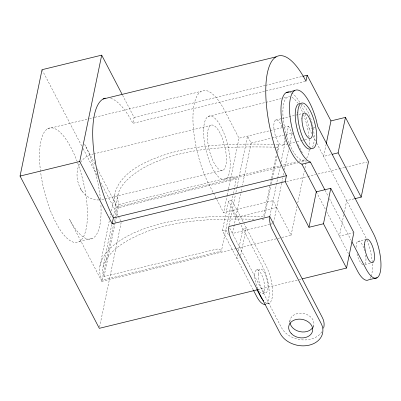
<?xml version="1.0" encoding="UTF-8"?>
<svg xmlns="http://www.w3.org/2000/svg" width="401" height="401" viewBox="0 0 401 401"><rect width="100%" height="100%" fill="white"/><g stroke="black" fill="none" stroke-linecap="round" stroke-linejoin="round"><path stroke-width="0.3" stroke-dasharray="2 1.5" d="M109.303 220.75L99.709 267.186L99.588 271.612L100.375 275.958L102.08 280.184L221.427 251.086L233.181 194.179M272.976 144.25C228.445 143.648 180.871 143.453 140.485 165.017C125.633 172.771 107.994 189.984 116.972 208.084L236.319 178.986L234.56 187.493M111.799 224.495L103.087 266.655L102.611 270.199L102.932 273.527L104.049 276.585L216.575 249.146A3.734 2.847 11.7 0 1 221.427 251.086M275.216 147.142C231.006 146.465 183.989 146.009 143.959 167.588C131.879 174.916 112.806 187.813 118.942 204.485L115.027 223.422M109.804 218.304L110.691 214.029M111.323 210.971L114.601 195.086M113.438 216.55L117.984 194.555M305.346 81.303L132.901 123.343L134.124 117.433L122.646 95.388M236.319 248.575L101.834 281.367L117.217 206.901L97.132 168.315M104.049 276.585L114.902 224.034M99.563 327.106L121.157 222.565M281.958 237.447L291.086 235.222L273.071 200.62L223.628 212.675L227.156 195.583M227.287 194.976L228.42 189.483M228.545 188.871L239.011 138.21L224.6 110.531A58.812 20.07 76.3 0 0 194.209 104.16A58.812 20.07 76.3 0 0 209.217 184.991L213.252 192.746M253.186 289.758L222.41 230.64L228.515 201.091L231.923 200.259L266.149 266.008A23.338 7.965 76.3 0 1 272.59 293.667A23.338 7.965 76.3 0 1 264.961 302.229M233.307 193.573L234.435 188.104M229.101 225.372L235.417 194.786M235.923 192.34L236.936 187.452M237.061 186.841L247.537 136.134L251.136 143.052L242.43 185.207M240.66 193.763L232.46 233.472L270.369 224.229M241.166 191.317L241.923 187.653M237.693 254.104L236.821 258.324L239.663 257.632M238.314 251.086L242.926 228.776L246.334 227.943L240.605 255.683M271.302 179.082L263.602 216.355C219.788 215.808 173.628 214.911 132.801 233.407C118.661 240.344 102.736 250.465 99.709 267.186M271.432 178.47L276.354 154.641M277.111 150.971L278.5 144.25L273.592 144.25M264.505 216.801L270.815 186.249M271.322 183.803L272.329 178.916M272.459 178.305L277.126 155.698M277.632 153.252L278.895 147.142L278.5 144.25M269.898 215.989L280.51 164.61M281.006 162.204L285.552 140.195M286.184 137.152L288.454 126.155L239.011 138.21M281.708 183.177L273.377 223.497L270.971 224.084M281.833 182.565L282.845 177.678M283.347 175.232L283.853 172.791M284.484 169.733L288.775 148.961M289.407 145.909L292.058 133.077L284.234 134.987M291.086 235.222L297.011 206.535M297.768 202.876L304.324 171.137M304.955 168.084L306.469 160.761L300.384 162.245M326.153 144.149L323.627 156.38L331.482 154.465M289.607 322.224L289.978 320.449M313.246 327.722L313.853 324.765M343.782 214.73L339.361 236.129L352.644 232.891M344.289 212.284L346.685 200.67L355.211 198.59M103.087 266.655C109.087 248.861 127.749 239.668 143.849 232.74C179.067 218.906 217.522 218.58 254.8 219.237M79.448 164.074C75.493 172.009 76.641 181.793 80.962 189.322M80.581 162.25C83.593 158.084 87.934 154.836 93.102 154.044M47.649 128.796L88.892 118.741M89.498 118.596L94.35 117.413M94.957 117.262L201.096 91.383M134.124 117.433L264.946 85.538M265.557 85.388L302.063 76.491M208.124 116.44L281.352 98.586M283.773 97.999L287.407 97.112M93.709 153.899L210.635 125.388M275.627 120.059L281.612 118.601M282.209 118.455L295.377 115.242M295.978 115.097L298.369 114.516M298.971 114.37L303.161 113.348M305.041 113.839A37.338 12.742 76.3 0 1 307.622 121.799L309.236 128.731L312.645 127.899M313.216 127.759L314.92 127.343M251.136 143.052L271.597 138.064M272.199 137.919L283.632 135.132M282.655 145.117L296.419 141.759M297.016 141.613L301.808 140.445M302.404 140.3L304.199 139.864M304.8 139.718L308.389 138.841M105.047 198.936L223.182 170.129M118.942 204.485L231.467 177.047A3.734 2.847 11.7 0 1 236.319 178.986M225.693 179.082L296.499 161.819M298.92 161.227L304.971 159.748A32.671 11.153 76.3 0 1 285.322 130.921A32.671 11.153 76.3 0 1 289.682 96.591M117.217 206.901L280.911 166.991M283.342 166.4L297.948 162.836M286.504 181.673L307.156 176.635M307.762 176.485L315.657 174.56M318.088 173.969L338.74 168.936M339.346 168.786L344.815 167.453M345.421 167.307L367.291 161.974M79.273 241.547L92.912 238.219M276.675 207.543L235.753 217.517L232.154 210.595M222.41 230.64L225.823 229.808L228.991 235.898M236.926 248.43L281.347 237.598M357.777 241.372L365.732 239.432M256.424 269.978L259.838 269.146M257.843 289.677L298.544 279.753M299.151 279.607L300.971 279.161M364.87 264.5L370.549 263.111M262.951 293.246L266.359 292.414M269.372 303.151L265.963 303.983A23.338 7.965 76.3 0 0 262.74 266.84L228.515 201.091M103.834 199.227L99.518 199.929M98.947 199.944C91.047 200.41 83.689 195.081 80.265 188.174M275.828 147.142L278.895 147.142M262.159 219.242L263.998 219.242M81.498 190.189L82.426 191.708M309.236 128.731L311.828 133.708M312.98 135.924L316.439 142.566M316.725 143.117L364.699 235.272A28.005 9.559 76.3 0 1 366.684 239.532M325.126 190.335L328.299 196.42M329.452 198.635L351.316 240.64M288.454 126.155L292.745 134.395M298.174 144.831L302.464 153.072M316.304 191.838L325.246 209.011M326.68 211.768L348.509 253.708M213.543 193.297L223.628 212.675M229.688 228.149L281.457 327.597A22.406 17.093 11.7 0 0 302.073 339.863A22.406 17.093 11.7 0 0 322.494 330.825M94.836 163.909L84.791 144.616A58.812 20.07 76.3 0 1 100.551 200.405M42.025 69.699L81.944 146.38M83.102 148.601L97.854 176.941M100.746 182.5L118.105 215.838M118.39 216.395L120.706 220.841M101.834 281.367L69.408 219.076A58.812 20.07 76.3 0 0 100.877 204.781M257.858 288.815A12.135 4.14 76.3 0 1 256.555 269.913A12.135 4.14 76.3 0 1 264.555 285.758A12.135 4.14 76.3 0 1 258.104 289.296M289.883 321.662A12.135 9.258 11.7 0 1 304.179 313.627A12.135 9.258 11.7 0 1 313.066 327.061M289.452 92.14A37.338 12.742 76.3 0 1 291.021 92.686M291.562 92.972A37.338 12.742 76.3 0 1 300.123 103.037M301.071 104.791A37.338 12.742 76.3 0 1 304.399 112.155M366.915 240.099A28.005 9.559 76.3 0 1 372.228 262.119M372.359 263.923A28.005 9.559 76.3 0 1 371.181 276.179M370.975 276.705A28.005 9.559 76.3 0 1 369.817 278.74M362.835 264.67A12.135 4.14 76.3 0 1 356.705 252.585M356.098 247.357A12.135 4.14 76.3 0 1 359.201 241.317A12.135 4.14 76.3 0 1 364.755 250.851M365.677 255.161A12.135 4.14 76.3 0 1 364.298 264.635M291.903 97.278A32.671 11.153 76.3 0 1 297.682 103.067M299.863 106.626A32.671 11.153 76.3 0 1 302.9 113.017M303.582 114.721A32.671 11.153 76.3 0 1 309.196 138.51M309.246 139.067A32.671 11.153 76.3 0 1 309.477 146.475M309.246 149.748A32.671 11.153 76.3 0 1 305.808 159.127M300.95 103.794A23.338 7.965 76.3 0 1 312.404 124.27A23.338 7.965 76.3 0 1 311.868 147.989M284.409 137.463A13.068 4.461 76.3 0 1 278.61 142.831A13.068 4.461 76.3 0 1 274.129 122.756A13.068 4.461 76.3 0 1 282.093 127.102M40.531 171.407A58.812 20.07 76.3 0 1 68.812 143.708A58.812 20.07 76.3 0 1 81.077 240.139A58.812 20.07 76.3 0 1 40.611 172.019M110.686 98.305A74.681 25.489 76.3 0 1 132.901 123.343M258.164 274.078A12.135 4.14 76.3 0 0 265.287 292.575A12.135 4.14 76.3 0 0 265.843 275.688A12.135 4.14 76.3 0 0 258.164 274.078M207.417 134.871A23.338 7.965 76.3 0 0 221.121 170.44A23.338 7.965 76.3 0 0 222.189 137.969A23.338 7.965 76.3 0 0 207.417 134.871M203.623 129.718A32.671 11.153 76.3 0 0 222.806 179.513A32.671 11.153 76.3 0 0 224.299 134.049A32.671 11.153 76.3 0 0 203.623 129.718"/><path stroke-width="0.6" d="M257.843 289.677L99.308 328.329L20.05 176.074L42.025 69.699L101.699 55.148L122.069 94.285M302.675 76.34L307.176 75.243L305.958 81.152A74.681 25.489 76.3 0 0 267.367 73.067A74.681 25.489 76.3 0 0 286.424 175.708L285.201 181.618L112.15 223.813L79.724 161.528L101.699 55.148M112.15 223.813L113.368 217.903A74.681 25.489 76.3 0 1 93.042 143.082A74.681 25.489 76.3 0 1 105.318 98.1M330.795 188.305L323.472 223.763L308.981 227.297L316.304 191.838L330.795 188.305L353.852 232.595L346.529 268.053L302.189 278.865M326.284 143.538L330.955 120.917L307.176 75.243M354.534 198.756L361.181 197.137L338.123 152.846L345.446 117.388L330.955 120.917M361.181 197.137L368.504 161.678L345.446 117.388M103.057 99.037L276.114 56.842M286.149 92.636L294.675 90.561M20.05 176.074L79.724 161.528M332.083 154.315L338.123 152.846M288.865 92.05A37.338 12.742 76.3 0 0 281.893 121.633A37.338 12.742 76.3 0 0 299.166 162.746L301.913 164.189L310.434 162.109L324.84 189.778M113.368 217.903L286.424 175.708M269.778 216.575L228.856 226.555A9.333 3.188 76.3 0 0 231.237 239.382L280.234 333.507A22.406 17.093 11.7 0 0 309.341 345.126A22.406 17.093 11.7 0 0 321.156 323.527L272.159 229.407A9.333 3.188 76.3 0 1 269.778 216.575L322.374 317.617A22.406 17.093 11.7 0 1 323.582 328.224M377.09 277.773L368.564 279.848A28.005 9.559 76.3 0 1 357.376 270.735L349.086 254.805M310.434 162.109L307.692 160.666A37.338 12.742 76.3 0 1 290.304 98.671A37.338 12.742 76.3 0 1 316.148 119.724L317.762 126.651L373.226 233.197A28.005 9.559 76.3 0 1 380.369 271.688A28.005 9.559 76.3 0 1 365.897 268.655L351.888 241.743M301.913 164.189L316.605 192.41M323.472 223.763L346.529 268.053M285.201 181.618L308.981 227.297M256.881 289.477L260.048 295.557A23.338 7.965 76.3 0 0 263.728 301.051M253.472 290.309L256.635 296.389A23.338 7.965 76.3 0 0 265.482 304.209M312.529 327.898A12.135 9.258 11.7 0 1 299.808 331.627A12.135 9.258 11.7 0 1 289.998 322.89M310.986 148.726A23.338 7.965 76.3 0 1 296.986 128.28A23.338 7.965 76.3 0 1 299.958 103.603M291.201 333.457A12.135 9.258 11.7 0 0 311.843 332.97A12.135 9.258 11.7 0 0 299.041 319.126A12.135 9.258 11.7 0 0 291.201 333.457M364.629 244.224A12.135 4.14 76.3 0 0 371.752 262.72A12.135 4.14 76.3 0 0 372.308 245.833A12.135 4.14 76.3 0 0 364.629 244.224M301.958 118.511A13.068 4.461 76.3 0 0 309.627 138.43A13.068 4.461 76.3 0 0 310.229 120.245A13.068 4.461 76.3 0 0 301.958 118.511M297.783 112.841A23.338 7.965 76.3 0 0 311.482 148.41A23.338 7.965 76.3 0 0 312.549 115.934A23.338 7.965 76.3 0 0 297.783 112.841"/></g></svg>
